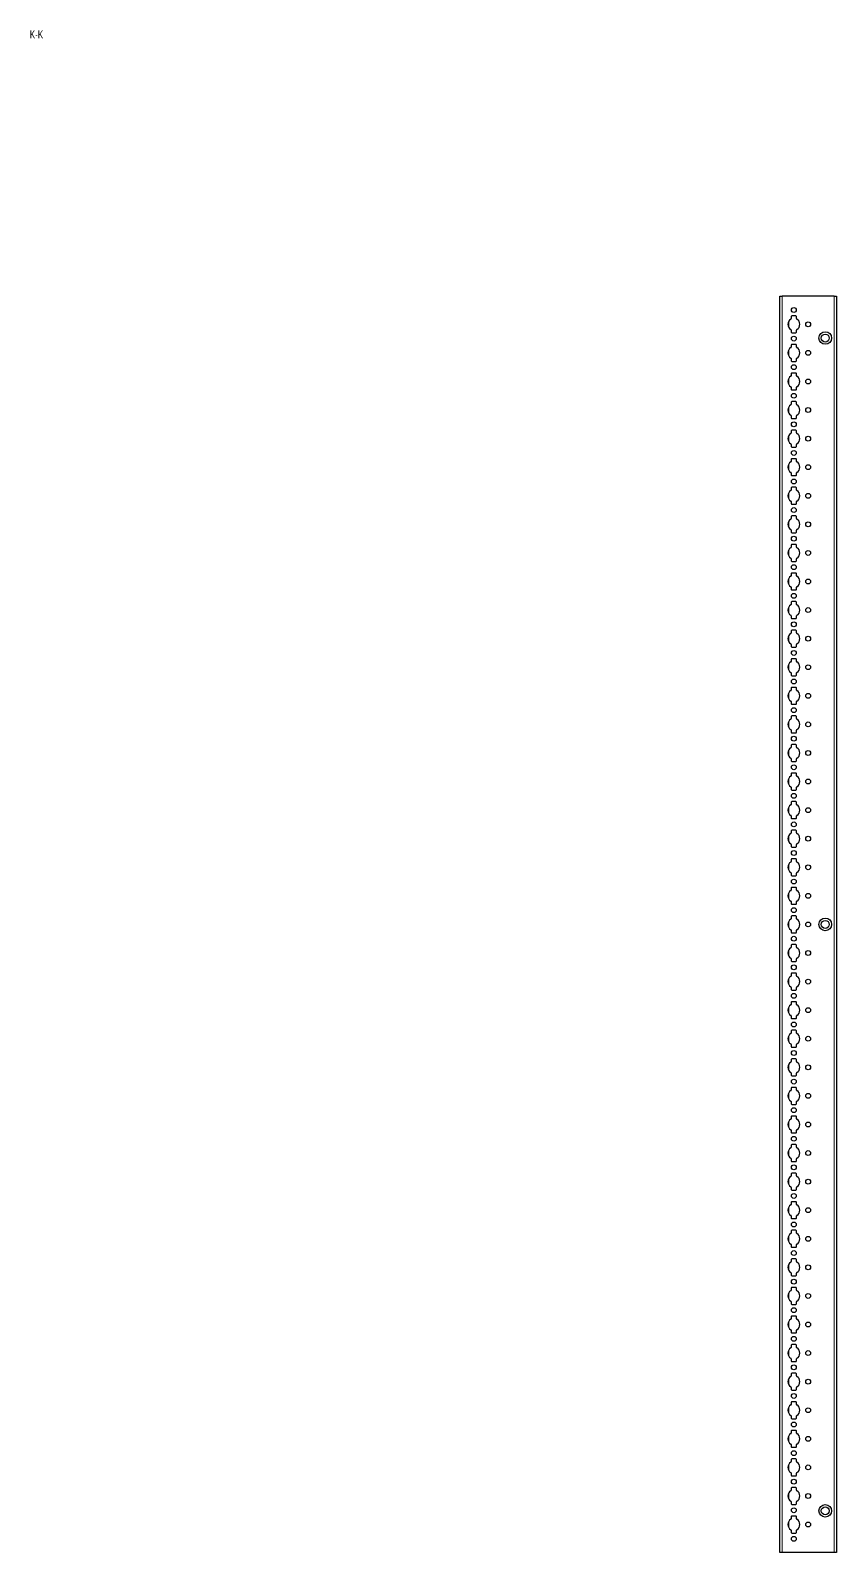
# Model space of a CAD drawing. Header units: millimetres. Extents: x -199 to 4827, y -1847 to 1507.
# Drawn here: x 4122 to 4827, y -852 to 480 of the extents above; entities that cross this region are included whole.
import ezdxf

# ---------------------------------------------------------------- set-up
doc = ezdxf.new("R2010")
doc.units = ezdxf.units.MM
doc.layers.add('FORMAT', color=7, linetype='Continuous')
doc.styles.add('SLDTEXTSTYLE0', font='TXT', dxfattribs={"width": 0.75})

msp = doc.modelspace()

# ---------------------------------------------------------------- linework, layer by layer
at = {"color": 7, "linetype": 'Continuous', "lineweight": 25}
for p, q in [((4777.28, -851.79), (4777.28, 247.21)), ((4777.28, 247.21), (4779.28, 247.21)), ((4824.98, 247.21), (4779.28, 247.21)), ((4824.98, 247.21), (4826.98, 247.21)), ((4826.98, 247.21), (4826.98, -851.79)), ((4787.33, 229.61), (4787.33, 227.73)), ((4791.43, 230.11), (4787.83, 230.11)), ((4791.93, 227.73), (4791.93, 229.61)), ((4787.33, 217.68), (4787.33, 215.81)), ((4787.83, 215.31), (4791.43, 215.31)), ((4791.93, 215.81), (4791.93, 217.68)), ((4787.33, 204.61), (4787.33, 202.73)), ((4791.43, 205.11), (4787.83, 205.11)), ((4791.93, 202.73), (4791.93, 204.61)), ((4787.33, 192.68), (4787.33, 190.81)), ((4787.83, 190.31), (4791.43, 190.31)), ((4791.93, 190.81), (4791.93, 192.68)), ((4787.33, 179.61), (4787.33, 177.73)), ((4791.43, 180.11), (4787.83, 180.11)), ((4791.93, 177.73), (4791.93, 179.61)), ((4787.33, 167.68), (4787.33, 165.81)), ((4787.83, 165.31), (4791.43, 165.31)), ((4791.93, 165.81), (4791.93, 167.68)), ((4787.33, 154.61), (4787.33, 152.73)), ((4791.43, 155.11), (4787.83, 155.11)), ((4791.93, 152.73), (4791.93, 154.61)), ((4787.33, 142.68), (4787.33, 140.81)), ((4787.83, 140.31), (4791.43, 140.31)), ((4791.93, 140.81), (4791.93, 142.68)), ((4787.33, 129.61), (4787.33, 127.73)), ((4791.43, 130.11), (4787.83, 130.11)), ((4791.93, 127.73), (4791.93, 129.61)), ((4787.33, 117.68), (4787.33, 115.81)), ((4787.83, 115.31), (4791.43, 115.31)), ((4791.93, 115.81), (4791.93, 117.68)), ((4787.33, 104.61), (4787.33, 102.73)), ((4791.43, 105.11), (4787.83, 105.11)), ((4791.93, 102.73), (4791.93, 104.61)), ((4787.33, 92.68), (4787.33, 90.81)), ((4787.83, 90.31), (4791.43, 90.31)), ((4791.43, 80.11), (4787.83, 80.11)), ((4791.93, 90.81), (4791.93, 92.68)), ((4787.33, 79.61), (4787.33, 77.73)), ((4787.33, 67.68), (4787.33, 65.81)), ((4791.93, 77.73), (4791.93, 79.61)), ((4791.93, 65.81), (4791.93, 67.68)), ((4787.33, 54.61), (4787.33, 52.73)), ((4787.83, 65.31), (4791.43, 65.31)), ((4791.43, 55.11), (4787.83, 55.11)), ((4791.93, 52.73), (4791.93, 54.61)), ((4787.33, 42.68), (4787.33, 40.81)), ((4787.83, 40.31), (4791.43, 40.31)), ((4791.93, 40.81), (4791.93, 42.68)), ((4787.33, 29.61), (4787.33, 27.73)), ((4791.43, 30.11), (4787.83, 30.11)), ((4791.93, 27.73), (4791.93, 29.61)), ((4787.33, 17.68), (4787.33, 15.81)), ((4787.83, 15.31), (4791.43, 15.31)), ((4791.93, 15.81), (4791.93, 17.68)), ((4787.33, 4.61), (4787.33, 2.73)), ((4791.43, 5.11), (4787.83, 5.11)), ((4791.93, 2.73), (4791.93, 4.61)), ((4787.33, -7.32), (4787.33, -9.19)), ((4787.83, -9.69), (4791.43, -9.69)), ((4791.93, -9.19), (4791.93, -7.32)), ((4787.33, -20.39), (4787.33, -22.27)), ((4791.43, -19.89), (4787.83, -19.89)), ((4791.93, -22.27), (4791.93, -20.39)), ((4787.33, -32.32), (4787.33, -34.19)), ((4787.83, -34.69), (4791.43, -34.69)), ((4791.93, -34.19), (4791.93, -32.32)), ((4787.33, -45.39), (4787.33, -47.27)), ((4791.43, -44.89), (4787.83, -44.89)), ((4791.93, -47.27), (4791.93, -45.39)), ((4787.33, -57.32), (4787.33, -59.19)), ((4787.83, -59.69), (4791.43, -59.69)), ((4791.93, -59.19), (4791.93, -57.32)), ((4787.33, -70.39), (4787.33, -72.27)), ((4791.43, -69.89), (4787.83, -69.89)), ((4791.93, -72.27), (4791.93, -70.39)), ((4787.33, -82.32), (4787.33, -84.19)), ((4787.83, -84.69), (4791.43, -84.69)), ((4791.93, -84.19), (4791.93, -82.32)), ((4787.33, -95.39), (4787.33, -97.27)), ((4791.43, -94.89), (4787.83, -94.89)), ((4791.93, -97.27), (4791.93, -95.39)), ((4787.33, -107.32), (4787.33, -109.19)), ((4787.83, -109.69), (4791.43, -109.69)), ((4791.93, -109.19), (4791.93, -107.32)), ((4787.33, -120.39), (4787.33, -122.27)), ((4787.33, -132.32), (4787.33, -134.19)), ((4791.43, -119.89), (4787.83, -119.89)), ((4791.93, -122.27), (4791.93, -120.39)), ((4791.93, -134.19), (4791.93, -132.32)), ((4787.33, -145.39), (4787.33, -147.27)), ((4787.83, -134.69), (4791.43, -134.69)), ((4791.43, -144.89), (4787.83, -144.89)), ((4791.93, -147.27), (4791.93, -145.39)), ((4787.33, -157.32), (4787.33, -159.19)), ((4787.83, -159.69), (4791.43, -159.69)), ((4791.93, -159.19), (4791.93, -157.32)), ((4787.33, -170.39), (4787.33, -172.27)), ((4791.43, -169.89), (4787.83, -169.89)), ((4791.93, -172.27), (4791.93, -170.39)), ((4787.33, -182.32), (4787.33, -184.19)), ((4787.83, -184.69), (4791.43, -184.69)), ((4791.93, -184.19), (4791.93, -182.32)), ((4787.33, -195.39), (4787.33, -197.27)), ((4791.43, -194.89), (4787.83, -194.89)), ((4791.93, -197.27), (4791.93, -195.39)), ((4787.33, -207.32), (4787.33, -209.19)), ((4787.83, -209.69), (4791.43, -209.69)), ((4791.93, -209.19), (4791.93, -207.32)), ((4787.33, -220.39), (4787.33, -222.27)), ((4791.43, -219.89), (4787.83, -219.89)), ((4791.93, -222.27), (4791.93, -220.39)), ((4787.33, -232.32), (4787.33, -234.19)), ((4787.83, -234.69), (4791.43, -234.69)), ((4791.93, -234.19), (4791.93, -232.32)), ((4787.33, -245.39), (4787.33, -247.27)), ((4791.43, -244.89), (4787.83, -244.89)), ((4791.93, -247.27), (4791.93, -245.39)), ((4787.33, -257.32), (4787.33, -259.19)), ((4787.83, -259.69), (4791.43, -259.69)), ((4791.93, -259.19), (4791.93, -257.32)), ((4787.33, -270.39), (4787.33, -272.27)), ((4791.43, -269.89), (4787.83, -269.89)), ((4791.93, -272.27), (4791.93, -270.39)), ((4787.33, -282.32), (4787.33, -284.19)), ((4787.83, -284.69), (4791.43, -284.69)), ((4791.93, -284.19), (4791.93, -282.32)), ((4787.33, -295.39), (4787.33, -297.27)), ((4791.43, -294.89), (4787.83, -294.89)), ((4791.93, -297.27), (4791.93, -295.39)), ((4787.33, -307.32), (4787.33, -309.19)), ((4787.83, -309.69), (4791.43, -309.69)), ((4791.93, -309.19), (4791.93, -307.32)), ((4787.33, -320.39), (4787.33, -322.27)), ((4787.33, -332.32), (4787.33, -334.19)), ((4791.43, -319.89), (4787.83, -319.89)), ((4791.93, -322.27), (4791.93, -320.39)), ((4791.93, -334.19), (4791.93, -332.32)), ((4787.33, -345.39), (4787.33, -347.27)), ((4787.83, -334.69), (4791.43, -334.69)), ((4791.43, -344.89), (4787.83, -344.89)), ((4791.93, -347.27), (4791.93, -345.39)), ((4787.33, -357.32), (4787.33, -359.19)), ((4791.93, -359.19), (4791.93, -357.32)), ((4787.33, -370.39), (4787.33, -372.27)), ((4787.83, -359.69), (4791.43, -359.69)), ((4791.43, -369.89), (4787.83, -369.89)), ((4791.93, -372.27), (4791.93, -370.39)), ((4787.33, -382.32), (4787.33, -384.19)), ((4787.83, -384.69), (4791.43, -384.69)), ((4791.93, -384.19), (4791.93, -382.32)), ((4787.33, -395.39), (4787.33, -397.27)), ((4791.43, -394.89), (4787.83, -394.89)), ((4791.93, -397.27), (4791.93, -395.39)), ((4787.33, -407.32), (4787.33, -409.19)), ((4787.83, -409.69), (4791.43, -409.69)), ((4791.93, -409.19), (4791.93, -407.32)), ((4787.33, -420.39), (4787.33, -422.27)), ((4791.43, -419.89), (4787.83, -419.89)), ((4791.93, -422.27), (4791.93, -420.39)), ((4787.33, -432.32), (4787.33, -434.19)), ((4787.83, -434.69), (4791.43, -434.69)), ((4791.93, -434.19), (4791.93, -432.32)), ((4787.33, -445.39), (4787.33, -447.27)), ((4791.43, -444.89), (4787.83, -444.89)), ((4791.93, -447.27), (4791.93, -445.39)), ((4787.33, -457.32), (4787.33, -459.19)), ((4787.83, -459.69), (4791.43, -459.69)), ((4791.93, -459.19), (4791.93, -457.32)), ((4787.33, -470.39), (4787.33, -472.27)), ((4791.43, -469.89), (4787.83, -469.89)), ((4791.93, -472.27), (4791.93, -470.39)), ((4787.33, -482.32), (4787.33, -484.19)), ((4787.83, -484.69), (4791.43, -484.69)), ((4791.93, -484.19), (4791.93, -482.32)), ((4787.33, -495.39), (4787.33, -497.27)), ((4791.43, -494.89), (4787.83, -494.89)), ((4791.93, -497.27), (4791.93, -495.39)), ((4787.33, -507.32), (4787.33, -509.19)), ((4787.83, -509.69), (4791.43, -509.69)), ((4791.93, -509.19), (4791.93, -507.32)), ((4787.33, -520.39), (4787.33, -522.27)), ((4787.33, -532.32), (4787.33, -534.19)), ((4791.43, -519.89), (4787.83, -519.89)), ((4791.93, -522.27), (4791.93, -520.39)), ((4791.93, -534.19), (4791.93, -532.32)), ((4787.33, -545.39), (4787.33, -547.27)), ((4787.83, -534.69), (4791.43, -534.69)), ((4791.43, -544.89), (4787.83, -544.89)), ((4791.93, -547.27), (4791.93, -545.39)), ((4787.33, -557.32), (4787.33, -559.19)), ((4791.93, -559.19), (4791.93, -557.32)), ((4787.33, -570.39), (4787.33, -572.27)), ((4787.83, -559.69), (4791.43, -559.69)), ((4791.43, -569.89), (4787.83, -569.89)), ((4791.93, -572.27), (4791.93, -570.39)), ((4787.33, -582.32), (4787.33, -584.19)), ((4787.83, -584.69), (4791.43, -584.69)), ((4791.93, -584.19), (4791.93, -582.32)), ((4787.33, -595.39), (4787.33, -597.27)), ((4791.43, -594.89), (4787.83, -594.89)), ((4791.93, -597.27), (4791.93, -595.39)), ((4787.33, -607.32), (4787.33, -609.19)), ((4787.83, -609.69), (4791.43, -609.69)), ((4791.93, -609.19), (4791.93, -607.32)), ((4787.33, -620.39), (4787.33, -622.27)), ((4791.43, -619.89), (4787.83, -619.89)), ((4791.93, -622.27), (4791.93, -620.39)), ((4787.33, -632.32), (4787.33, -634.19)), ((4787.83, -634.69), (4791.43, -634.69)), ((4791.93, -634.19), (4791.93, -632.32)), ((4787.33, -645.39), (4787.33, -647.27)), ((4791.43, -644.89), (4787.83, -644.89)), ((4791.93, -647.27), (4791.93, -645.39)), ((4787.33, -657.32), (4787.33, -659.19)), ((4787.83, -659.69), (4791.43, -659.69)), ((4791.93, -659.19), (4791.93, -657.32)), ((4787.33, -670.39), (4787.33, -672.27)), ((4791.43, -669.89), (4787.83, -669.89)), ((4791.93, -672.27), (4791.93, -670.39)), ((4787.33, -682.32), (4787.33, -684.19)), ((4787.83, -684.69), (4791.43, -684.69)), ((4791.93, -684.19), (4791.93, -682.32)), ((4787.33, -695.39), (4787.33, -697.27)), ((4791.43, -694.89), (4787.83, -694.89)), ((4791.93, -697.27), (4791.93, -695.39)), ((4787.33, -707.32), (4787.33, -709.19)), ((4787.83, -709.69), (4791.43, -709.69)), ((4791.93, -709.19), (4791.93, -707.32)), ((4787.33, -720.39), (4787.33, -722.27)), ((4787.33, -732.32), (4787.33, -734.19)), ((4791.43, -719.89), (4787.83, -719.89)), ((4791.93, -722.27), (4791.93, -720.39)), ((4791.93, -734.19), (4791.93, -732.32)), ((4787.33, -745.39), (4787.33, -747.27)), ((4787.83, -734.69), (4791.43, -734.69)), ((4791.43, -744.89), (4787.83, -744.89)), ((4791.93, -747.27), (4791.93, -745.39)), ((4787.33, -757.32), (4787.33, -759.19)), ((4791.93, -759.19), (4791.93, -757.32)), ((4787.33, -770.39), (4787.33, -772.27)), ((4787.83, -759.69), (4791.43, -759.69)), ((4791.43, -769.89), (4787.83, -769.89)), ((4791.93, -772.27), (4791.93, -770.39)), ((4787.33, -782.32), (4787.33, -784.19)), ((4787.83, -784.69), (4791.43, -784.69)), ((4791.93, -784.19), (4791.93, -782.32)), ((4787.33, -795.39), (4787.33, -797.27)), ((4791.43, -794.89), (4787.83, -794.89)), ((4791.93, -797.27), (4791.93, -795.39)), ((4787.33, -807.32), (4787.33, -809.19)), ((4787.83, -809.69), (4791.43, -809.69)), ((4791.93, -809.19), (4791.93, -807.32)), ((4787.33, -820.39), (4787.33, -822.27)), ((4791.43, -819.89), (4787.83, -819.89)), ((4791.93, -822.27), (4791.93, -820.39)), ((4787.33, -832.32), (4787.33, -834.19)), ((4787.83, -834.69), (4791.43, -834.69)), ((4791.93, -834.19), (4791.93, -832.32)), ((4779.28, -851.79), (4777.28, -851.79)), ((4824.98, -851.79), (4779.28, -851.79)), ((4826.98, -851.79), (4824.98, -851.79))]:
    msp.add_line(p, q, dxfattribs=at)
at = {"color": 8, "linetype": 'Continuous', "lineweight": 18}
for p, q in [((4779.28, 247.21), (4779.28, -851.79)), ((4824.98, -851.79), (4824.98, 247.21)), ((4785.13, 225.41), (4785.13, 220)), ((4785.13, 200.41), (4785.13, 195)), ((4785.13, 175.41), (4785.13, 170)), ((4785.13, 150.41), (4785.13, 145)), ((4785.13, 125.41), (4785.13, 120)), ((4785.13, 100.41), (4785.13, 95)), ((4785.13, 75.41), (4785.13, 70)), ((4785.13, 50.41), (4785.13, 45)), ((4785.13, 25.41), (4785.13, 20)), ((4785.13, 0.41), (4785.13, -5)), ((4785.13, -24.59), (4785.13, -30)), ((4785.13, -49.59), (4785.13, -55)), ((4785.13, -74.59), (4785.13, -80)), ((4785.13, -99.59), (4785.13, -105)), ((4785.13, -124.59), (4785.13, -130)), ((4785.13, -149.59), (4785.13, -155)), ((4785.13, -174.59), (4785.13, -180)), ((4785.13, -199.59), (4785.13, -205)), ((4785.13, -224.59), (4785.13, -230)), ((4785.13, -249.59), (4785.13, -255)), ((4785.13, -274.59), (4785.13, -280)), ((4785.13, -299.59), (4785.13, -305)), ((4785.13, -324.59), (4785.13, -330)), ((4785.13, -349.59), (4785.13, -355)), ((4785.13, -374.59), (4785.13, -380)), ((4785.13, -399.59), (4785.13, -405)), ((4785.13, -424.59), (4785.13, -430)), ((4785.13, -449.59), (4785.13, -455)), ((4785.13, -474.59), (4785.13, -480)), ((4785.13, -499.59), (4785.13, -505)), ((4785.13, -524.59), (4785.13, -530)), ((4785.13, -549.59), (4785.13, -555)), ((4785.13, -574.59), (4785.13, -580)), ((4785.13, -599.59), (4785.13, -605)), ((4785.13, -624.59), (4785.13, -630)), ((4785.13, -649.59), (4785.13, -655)), ((4785.13, -674.59), (4785.13, -680)), ((4785.13, -699.59), (4785.13, -705)), ((4785.13, -724.59), (4785.13, -730)), ((4785.13, -749.59), (4785.13, -755)), ((4785.13, -774.59), (4785.13, -780)), ((4785.13, -799.59), (4785.13, -805)), ((4785.13, -824.59), (4785.13, -830))]:
    msp.add_line(p, q, dxfattribs=at)
at = {"color": 7, "linetype": 'Continuous', "lineweight": 25}
for centre, radius in [((4789.63, 235.21), 2.12), ((4802.13, 222.71), 2.13), ((4817.13, 210.71), 5.5), ((4817.13, 210.71), 3.5), ((4789.63, 210.21), 2.12), ((4802.13, 197.71), 2.13), ((4789.63, 185.21), 2.12), ((4802.13, 172.71), 2.13), ((4789.63, 160.21), 2.12), ((4802.13, 147.71), 2.13), ((4789.63, 135.21), 2.12), ((4802.13, 122.71), 2.13), ((4789.63, 110.21), 2.12), ((4802.13, 97.71), 2.13), ((4789.63, 85.21), 2.12), ((4802.13, 72.71), 2.12), ((4789.63, 60.21), 2.12), ((4802.13, 47.71), 2.12), ((4789.63, 35.21), 2.12), ((4802.13, 22.71), 2.12), ((4789.63, 10.21), 2.12), ((4789.63, -14.79), 2.12), ((4802.13, -2.29), 2.12), ((4802.13, -27.29), 2.12), ((4789.63, -39.79), 2.12), ((4802.13, -52.29), 2.12), ((4789.63, -64.79), 2.12), ((4802.13, -77.29), 2.12), ((4789.63, -89.79), 2.12), ((4802.13, -102.29), 2.12), ((4789.63, -114.79), 2.12), ((4802.13, -127.29), 2.12), ((4789.63, -139.79), 2.12), ((4802.13, -152.29), 2.12), ((4789.63, -164.79), 2.12), ((4802.13, -177.29), 2.12), ((4789.63, -189.79), 2.12), ((4789.63, -214.79), 2.12), ((4802.13, -202.29), 2.12), ((4802.13, -227.29), 2.12), ((4789.63, -239.79), 2.12), ((4802.13, -252.29), 2.12), ((4789.63, -264.79), 2.12), ((4802.13, -277.29), 2.12), ((4789.63, -289.79), 2.12), ((4802.13, -302.29), 2.12), ((4817.13, -302.29), 5.5), ((4817.13, -302.29), 3.5), ((4789.63, -314.79), 2.12), ((4802.13, -327.29), 2.12), ((4789.63, -339.79), 2.12), ((4802.13, -352.29), 2.12), ((4789.63, -364.79), 2.12), ((4802.13, -377.29), 2.12), ((4789.63, -389.79), 2.12), ((4789.63, -414.79), 2.12), ((4802.13, -402.29), 2.12), ((4802.13, -427.29), 2.12), ((4789.63, -439.79), 2.12), ((4802.13, -452.29), 2.12), ((4789.63, -464.79), 2.12), ((4802.13, -477.29), 2.12), ((4789.63, -489.79), 2.12), ((4802.13, -502.29), 2.12), ((4789.63, -514.79), 2.12), ((4802.13, -527.29), 2.12), ((4789.63, -539.79), 2.12), ((4802.13, -552.29), 2.12), ((4789.63, -564.79), 2.12), ((4802.13, -577.29), 2.12), ((4789.63, -589.79), 2.12), ((4802.13, -602.29), 2.12), ((4789.63, -614.79), 2.12), ((4802.13, -627.29), 2.12), ((4789.63, -639.79), 2.12), ((4802.13, -652.29), 2.12), ((4789.63, -664.79), 2.12), ((4802.13, -677.29), 2.12), ((4789.63, -689.79), 2.12), ((4802.13, -702.29), 2.12), ((4789.63, -714.79), 2.12), ((4802.13, -727.29), 2.12), ((4789.63, -739.79), 2.12), ((4802.13, -752.29), 2.12), ((4789.63, -764.79), 2.12), ((4802.13, -777.29), 2.12), ((4789.63, -789.79), 2.12), ((4802.13, -802.29), 2.12), ((4817.13, -815.29), 5.5), ((4817.13, -815.29), 3.5), ((4789.63, -814.79), 2.12), ((4802.13, -827.29), 2.12), ((4789.63, -839.79), 2.12)]:
    msp.add_circle(centre, radius, dxfattribs=at)
for centre, radius, start, end in [((4789.63, 222.71), 5.25, 119.14074, 240.85926), ((4786.83, 227.73), 0.5, 299.14074, 0), ((4787.83, 229.61), 0.5, 90, 180), ((4791.43, 229.61), 0.5, 360, 90), ((4792.43, 227.73), 0.5, 180, 240.85926), ((4789.63, 222.71), 5.25, 299.14074, 60.85926), ((4786.83, 217.68), 0.5, 0, 60.85926), ((4787.83, 215.81), 0.5, 180, 270), ((4791.43, 215.81), 0.5, 270, 0), ((4792.43, 217.68), 0.5, 119.14074, 180), ((4789.63, 197.71), 5.25, 119.14074, 240.85926), ((4786.83, 202.73), 0.5, 299.14074, 0), ((4787.83, 204.61), 0.5, 90, 180), ((4791.43, 204.61), 0.5, 0, 90), ((4792.43, 202.73), 0.5, 180, 240.85926), ((4789.63, 197.71), 5.25, 299.14074, 60.85926), ((4786.83, 192.68), 0.5, 0, 60.85926), ((4787.83, 190.81), 0.5, 180, 270), ((4791.43, 190.81), 0.5, 270, 0), ((4792.43, 192.68), 0.5, 119.14074, 180), ((4789.63, 172.71), 5.25, 119.14074, 240.85926), ((4786.83, 177.73), 0.5, 299.14074, 0), ((4787.83, 179.61), 0.5, 90, 180), ((4791.43, 179.61), 0.5, 0, 90), ((4792.43, 177.73), 0.5, 180, 240.85926), ((4789.63, 172.71), 5.25, 299.14074, 60.85926), ((4786.83, 167.68), 0.5, 0, 60.85926), ((4787.83, 165.81), 0.5, 180, 270), ((4791.43, 165.81), 0.5, 270, 0), ((4792.43, 167.68), 0.5, 119.14074, 180), ((4789.63, 147.71), 5.25, 119.14074, 240.85926), ((4786.83, 152.73), 0.5, 299.14074, 0), ((4787.83, 154.61), 0.5, 90, 180), ((4791.43, 154.61), 0.5, 0, 90), ((4792.43, 152.73), 0.5, 180, 240.85926), ((4789.63, 147.71), 5.25, 299.14074, 60.85926), ((4786.83, 142.68), 0.5, 0, 60.85926), ((4787.83, 140.81), 0.5, 180, 270), ((4791.43, 140.81), 0.5, 270, 0), ((4792.43, 142.68), 0.5, 119.14074, 180), ((4789.63, 122.71), 5.25, 119.14074, 240.85926), ((4786.83, 127.73), 0.5, 299.14074, 0), ((4787.83, 129.61), 0.5, 90, 180), ((4791.43, 129.61), 0.5, 0, 90), ((4792.43, 127.73), 0.5, 180, 240.85926), ((4789.63, 122.71), 5.25, 299.14074, 60.85926), ((4786.83, 117.68), 0.5, 0, 60.85926), ((4787.83, 115.81), 0.5, 180, 270), ((4791.43, 115.81), 0.5, 270, 0), ((4792.43, 117.68), 0.5, 119.14074, 180), ((4789.63, 97.71), 5.25, 119.14074, 240.85926), ((4786.83, 102.73), 0.5, 299.14074, 0), ((4787.83, 104.61), 0.5, 90, 180), ((4791.43, 104.61), 0.5, 0, 90), ((4792.43, 102.73), 0.5, 180, 240.85926), ((4789.63, 97.71), 5.25, 299.14074, 60.85926), ((4786.83, 92.68), 0.5, 0, 60.85926), ((4787.83, 90.81), 0.5, 180, 270), ((4787.83, 79.61), 0.5, 90, 180), ((4791.43, 90.81), 0.5, 270, 0), ((4791.43, 79.61), 0.5, 0, 90), ((4792.43, 92.68), 0.5, 119.14074, 180), ((4789.63, 72.71), 5.25, 119.14074, 240.85926), ((4786.83, 77.73), 0.5, 299.14074, 0), ((4786.83, 67.68), 0.5, 0, 60.85926), ((4792.43, 77.73), 0.5, 180, 240.85926), ((4792.43, 67.68), 0.5, 119.14074, 180), ((4789.63, 72.71), 5.25, 299.14074, 60.85926), ((4787.83, 65.81), 0.5, 180, 270), ((4787.83, 54.61), 0.5, 90, 180), ((4791.43, 65.81), 0.5, 270, 0), ((4791.43, 54.61), 0.5, 360, 90), ((4789.63, 47.71), 5.25, 119.14074, 240.85926), ((4786.83, 52.73), 0.5, 299.14074, 0), ((4786.83, 42.68), 0.5, 0, 60.85926), ((4787.83, 40.81), 0.5, 180, 270), ((4791.43, 40.81), 0.5, 270, 0), ((4792.43, 52.73), 0.5, 180, 240.85926), ((4792.43, 42.68), 0.5, 119.14074, 180), ((4789.63, 47.71), 5.25, 299.14074, 60.85926), ((4789.63, 22.71), 5.25, 119.14074, 240.85926), ((4786.83, 27.73), 0.5, 299.14074, 0), ((4787.83, 29.61), 0.5, 90, 180), ((4791.43, 29.61), 0.5, 0, 90), ((4792.43, 27.73), 0.5, 180, 240.85926), ((4789.63, 22.71), 5.25, 299.14074, 60.85926), ((4786.83, 17.68), 0.5, 0, 60.85926), ((4787.83, 15.81), 0.5, 180, 270), ((4791.43, 15.81), 0.5, 270, 0), ((4792.43, 17.68), 0.5, 119.14074, 180), ((4789.63, -2.29), 5.25, 119.14074, 240.85926), ((4786.83, 2.73), 0.5, 299.14074, 0), ((4787.83, 4.61), 0.5, 90, 180), ((4791.43, 4.61), 0.5, 0, 90), ((4792.43, 2.73), 0.5, 180, 240.85926), ((4789.63, -2.29), 5.25, 299.14074, 60.85926), ((4786.83, -7.32), 0.5, 0, 60.85926), ((4787.83, -9.19), 0.5, 180, 270), ((4791.43, -9.19), 0.5, 270, 0), ((4792.43, -7.32), 0.5, 119.14074, 180), ((4789.63, -27.29), 5.25, 119.14074, 240.85926), ((4786.83, -22.27), 0.5, 299.14074, 0), ((4787.83, -20.39), 0.5, 90, 180), ((4791.43, -20.39), 0.5, 0, 90), ((4792.43, -22.27), 0.5, 180, 240.85926), ((4789.63, -27.29), 5.25, 299.14074, 60.85926), ((4786.83, -32.32), 0.5, 0, 60.85926), ((4787.83, -34.19), 0.5, 180, 270), ((4791.43, -34.19), 0.5, 270, 0), ((4792.43, -32.32), 0.5, 119.14074, 180), ((4789.63, -52.29), 5.25, 119.14074, 240.85926), ((4786.83, -47.27), 0.5, 299.14074, 0), ((4787.83, -45.39), 0.5, 90, 180), ((4791.43, -45.39), 0.5, 0, 90), ((4792.43, -47.27), 0.5, 180, 240.85926), ((4789.63, -52.29), 5.25, 299.14074, 60.85926), ((4786.83, -57.32), 0.5, 0, 60.85926), ((4787.83, -59.19), 0.5, 180, 270), ((4791.43, -59.19), 0.5, 270, 0), ((4792.43, -57.32), 0.5, 119.14074, 180), ((4789.63, -77.29), 5.25, 119.14074, 240.85926), ((4786.83, -72.27), 0.5, 299.14074, 0), ((4787.83, -70.39), 0.5, 90, 180), ((4791.43, -70.39), 0.5, 0, 90), ((4792.43, -72.27), 0.5, 180, 240.85926), ((4789.63, -77.29), 5.25, 299.14074, 60.85926), ((4786.83, -82.32), 0.5, 0, 60.85926), ((4787.83, -84.19), 0.5, 180, 270), ((4791.43, -84.19), 0.5, 270, 0), ((4792.43, -82.32), 0.5, 119.14074, 180), ((4789.63, -102.29), 5.25, 119.14074, 240.85926), ((4786.83, -97.27), 0.5, 299.14074, 0), ((4787.83, -95.39), 0.5, 90, 180), ((4791.43, -95.39), 0.5, 0, 90), ((4792.43, -97.27), 0.5, 180, 240.85926), ((4789.63, -102.29), 5.25, 299.14074, 60.85926), ((4786.83, -107.32), 0.5, 0, 60.85926), ((4787.83, -109.19), 0.5, 180, 270), ((4791.43, -109.19), 0.5, 270, 0), ((4792.43, -107.32), 0.5, 119.14074, 180), ((4789.63, -127.29), 5.25, 119.14074, 240.85926), ((4786.83, -122.27), 0.5, 299.14074, 0), ((4786.83, -132.32), 0.5, 0, 60.85926), ((4787.83, -120.39), 0.5, 90, 180), ((4791.43, -120.39), 0.5, 0, 90), ((4792.43, -122.27), 0.5, 180, 240.85926), ((4792.43, -132.32), 0.5, 119.14074, 180), ((4789.63, -127.29), 5.25, 299.14074, 60.85926), ((4787.83, -134.19), 0.5, 180, 270), ((4787.83, -145.39), 0.5, 90, 180), ((4791.43, -134.19), 0.5, 270, 0), ((4791.43, -145.39), 0.5, 0, 90), ((4789.63, -152.29), 5.25, 119.14074, 240.85926), ((4786.83, -147.27), 0.5, 299.14074, 0), ((4786.83, -157.32), 0.5, 0, 60.85926), ((4787.83, -159.19), 0.5, 180, 270), ((4791.43, -159.19), 0.5, 270, 0), ((4792.43, -147.27), 0.5, 180, 240.85926), ((4792.43, -157.32), 0.5, 119.14074, 180), ((4789.63, -152.29), 5.25, 299.14074, 60.85926), ((4789.63, -177.29), 5.25, 119.14074, 240.85926), ((4786.83, -172.27), 0.5, 299.14074, 0), ((4787.83, -170.39), 0.5, 90, 180), ((4791.43, -170.39), 0.5, 0, 90), ((4792.43, -172.27), 0.5, 180, 240.85926), ((4789.63, -177.29), 5.25, 299.14074, 60.85926), ((4786.83, -182.32), 0.5, 0, 60.85926), ((4787.83, -184.19), 0.5, 180, 270), ((4791.43, -184.19), 0.5, 270, 0), ((4792.43, -182.32), 0.5, 119.14074, 180), ((4789.63, -202.29), 5.25, 119.14074, 240.85926), ((4786.83, -197.27), 0.5, 299.14074, 0), ((4787.83, -195.39), 0.5, 90, 180), ((4791.43, -195.39), 0.5, 0, 90), ((4792.43, -197.27), 0.5, 180, 240.85926), ((4789.63, -202.29), 5.25, 299.14074, 60.85926), ((4786.83, -207.32), 0.5, 0, 60.85926), ((4787.83, -209.19), 0.5, 180, 270), ((4791.43, -209.19), 0.5, 270, 0), ((4792.43, -207.32), 0.5, 119.14074, 180), ((4789.63, -227.29), 5.25, 119.14074, 240.85926), ((4786.83, -222.27), 0.5, 299.14074, 0), ((4787.83, -220.39), 0.5, 90, 180), ((4791.43, -220.39), 0.5, 0, 90), ((4792.43, -222.27), 0.5, 180, 240.85926), ((4789.63, -227.29), 5.25, 299.14074, 60.85926), ((4786.83, -232.32), 0.5, 0, 60.85926), ((4787.83, -234.19), 0.5, 180, 270), ((4791.43, -234.19), 0.5, 270, 0), ((4792.43, -232.32), 0.5, 119.14074, 180), ((4789.63, -252.29), 5.25, 119.14074, 240.85926), ((4786.83, -247.27), 0.5, 299.14074, 0), ((4787.83, -245.39), 0.5, 90, 180), ((4791.43, -245.39), 0.5, 0, 90), ((4792.43, -247.27), 0.5, 180, 240.85926), ((4789.63, -252.29), 5.25, 299.14074, 60.85926), ((4786.83, -257.32), 0.5, 0, 60.85926), ((4787.83, -259.19), 0.5, 180, 270), ((4791.43, -259.19), 0.5, 270, 0), ((4792.43, -257.32), 0.5, 119.14074, 180), ((4789.63, -277.29), 5.25, 119.14074, 240.85926), ((4786.83, -272.27), 0.5, 299.14074, 0), ((4787.83, -270.39), 0.5, 90, 180), ((4791.43, -270.39), 0.5, 0, 90), ((4792.43, -272.27), 0.5, 180, 240.85926), ((4789.63, -277.29), 5.25, 299.14074, 60.85926), ((4786.83, -282.32), 0.5, 0, 60.85926), ((4787.83, -284.19), 0.5, 180, 270), ((4791.43, -284.19), 0.5, 270, 0), ((4792.43, -282.32), 0.5, 119.14074, 180), ((4789.63, -302.29), 5.25, 119.14074, 240.85926), ((4786.83, -297.27), 0.5, 299.14074, 0), ((4787.83, -295.39), 0.5, 90, 180), ((4791.43, -295.39), 0.5, 0, 90), ((4792.43, -297.27), 0.5, 180, 240.85926), ((4789.63, -302.29), 5.25, 299.14074, 60.85926), ((4786.83, -307.32), 0.5, 0, 60.85926), ((4787.83, -309.19), 0.5, 180, 270), ((4791.43, -309.19), 0.5, 270, 0), ((4792.43, -307.32), 0.5, 119.14074, 180), ((4789.63, -327.29), 5.25, 119.14074, 240.85926), ((4786.83, -322.27), 0.5, 299.14074, 0), ((4786.83, -332.32), 0.5, 0, 60.85926), ((4787.83, -320.39), 0.5, 90, 180), ((4791.43, -320.39), 0.5, 0, 90), ((4792.43, -322.27), 0.5, 180, 240.85926), ((4792.43, -332.32), 0.5, 119.14074, 180), ((4789.63, -327.29), 5.25, 299.14074, 60.85926), ((4787.83, -334.19), 0.5, 180, 270), ((4787.83, -345.39), 0.5, 90, 180), ((4791.43, -334.19), 0.5, 270, 0), ((4791.43, -345.39), 0.5, 0, 90), ((4789.63, -352.29), 5.25, 119.14074, 240.85926), ((4786.83, -347.27), 0.5, 299.14074, 0), ((4786.83, -357.32), 0.5, 0, 60.85926), ((4787.83, -359.19), 0.5, 180, 270), ((4791.43, -359.19), 0.5, 270, 0), ((4792.43, -347.27), 0.5, 180, 240.85926), ((4792.43, -357.32), 0.5, 119.14074, 180), ((4789.63, -352.29), 5.25, 299.14074, 60.85926), ((4789.63, -377.29), 5.25, 119.14074, 240.85926), ((4786.83, -372.27), 0.5, 299.14074, 0), ((4787.83, -370.39), 0.5, 90, 180), ((4791.43, -370.39), 0.5, 0, 90), ((4792.43, -372.27), 0.5, 180, 240.85926), ((4789.63, -377.29), 5.25, 299.14074, 60.85926), ((4786.83, -382.32), 0.5, 0, 60.85926), ((4787.83, -384.19), 0.5, 180, 270), ((4791.43, -384.19), 0.5, 270, 0), ((4792.43, -382.32), 0.5, 119.14074, 180), ((4789.63, -402.29), 5.25, 119.14074, 240.85926), ((4786.83, -397.27), 0.5, 299.14074, 0), ((4787.83, -395.39), 0.5, 90, 180), ((4791.43, -395.39), 0.5, 0, 90), ((4792.43, -397.27), 0.5, 180, 240.85926), ((4789.63, -402.29), 5.25, 299.14074, 60.85926), ((4786.83, -407.32), 0.5, 0, 60.85926), ((4787.83, -409.19), 0.5, 180, 270), ((4791.43, -409.19), 0.5, 270, 0), ((4792.43, -407.32), 0.5, 119.14074, 180), ((4789.63, -427.29), 5.25, 119.14074, 240.85926), ((4786.83, -422.27), 0.5, 299.14074, 0), ((4787.83, -420.39), 0.5, 90, 180), ((4791.43, -420.39), 0.5, 0, 90), ((4792.43, -422.27), 0.5, 180, 240.85926), ((4789.63, -427.29), 5.25, 299.14074, 60.85926), ((4786.83, -432.32), 0.5, 0, 60.85926), ((4787.83, -434.19), 0.5, 180, 270), ((4791.43, -434.19), 0.5, 270, 0), ((4792.43, -432.32), 0.5, 119.14074, 180), ((4789.63, -452.29), 5.25, 119.14074, 240.85926), ((4786.83, -447.27), 0.5, 299.14074, 0), ((4787.83, -445.39), 0.5, 90, 180), ((4791.43, -445.39), 0.5, 0, 90), ((4792.43, -447.27), 0.5, 180, 240.85926), ((4789.63, -452.29), 5.25, 299.14074, 60.85926), ((4786.83, -457.32), 0.5, 0, 60.85926), ((4787.83, -459.19), 0.5, 180, 270), ((4791.43, -459.19), 0.5, 270, 0), ((4792.43, -457.32), 0.5, 119.14074, 180), ((4789.63, -477.29), 5.25, 119.14074, 240.85926), ((4786.83, -472.27), 0.5, 299.14074, 0), ((4787.83, -470.39), 0.5, 90, 180), ((4791.43, -470.39), 0.5, 0, 90), ((4792.43, -472.27), 0.5, 180, 240.85926), ((4789.63, -477.29), 5.25, 299.14074, 60.85926), ((4786.83, -482.32), 0.5, 0, 60.85926), ((4787.83, -484.19), 0.5, 180, 270), ((4791.43, -484.19), 0.5, 270, 0), ((4792.43, -482.32), 0.5, 119.14074, 180), ((4789.63, -502.29), 5.25, 119.14074, 240.85926), ((4786.83, -497.27), 0.5, 299.14074, 0), ((4787.83, -495.39), 0.5, 90, 180), ((4791.43, -495.39), 0.5, 0, 90), ((4792.43, -497.27), 0.5, 180, 240.85926), ((4789.63, -502.29), 5.25, 299.14074, 60.85926), ((4786.83, -507.32), 0.5, 0, 60.85926), ((4787.83, -509.19), 0.5, 180, 270), ((4791.43, -509.19), 0.5, 270, 0), ((4792.43, -507.32), 0.5, 119.14074, 180), ((4789.63, -527.29), 5.25, 119.14074, 240.85926), ((4786.83, -522.27), 0.5, 299.14074, 0), ((4786.83, -532.32), 0.5, 0, 60.85926), ((4787.83, -520.39), 0.5, 90, 180), ((4791.43, -520.39), 0.5, 0, 90), ((4792.43, -522.27), 0.5, 180, 240.85926), ((4792.43, -532.32), 0.5, 119.14074, 180), ((4789.63, -527.29), 5.25, 299.14074, 60.85926), ((4787.83, -534.19), 0.5, 180, 270), ((4787.83, -545.39), 0.5, 90, 180), ((4791.43, -534.19), 0.5, 270, 0), ((4791.43, -545.39), 0.5, 0, 90), ((4789.63, -552.29), 5.25, 119.14074, 240.85926), ((4786.83, -547.27), 0.5, 299.14074, 0), ((4786.83, -557.32), 0.5, 0, 60.85926), ((4787.83, -559.19), 0.5, 180, 270), ((4791.43, -559.19), 0.5, 270, 0), ((4792.43, -547.27), 0.5, 180, 240.85926), ((4792.43, -557.32), 0.5, 119.14074, 180), ((4789.63, -552.29), 5.25, 299.14074, 60.85926), ((4786.83, -572.27), 0.5, 299.14074, 0), ((4787.83, -570.39), 0.5, 90, 180), ((4791.43, -570.39), 0.5, 0, 90), ((4792.43, -572.27), 0.5, 180, 240.85926), ((4789.63, -577.29), 5.25, 119.14074, 240.85926), ((4786.83, -582.32), 0.5, 0, 60.85926), ((4787.83, -584.19), 0.5, 180, 270), ((4791.43, -584.19), 0.5, 270, 0), ((4792.43, -582.32), 0.5, 119.14074, 180), ((4789.63, -577.29), 5.25, 299.14074, 60.85926), ((4789.63, -602.29), 5.25, 119.14074, 240.85926), ((4786.83, -597.27), 0.5, 299.14074, 0), ((4787.83, -595.39), 0.5, 90, 180), ((4791.43, -595.39), 0.5, 0, 90), ((4792.43, -597.27), 0.5, 180, 240.85926), ((4789.63, -602.29), 5.25, 299.14074, 60.85926), ((4786.83, -607.32), 0.5, 0, 60.85926), ((4787.83, -609.19), 0.5, 180, 270), ((4791.43, -609.19), 0.5, 270, 0), ((4792.43, -607.32), 0.5, 119.14074, 180), ((4789.63, -627.29), 5.25, 119.14074, 240.85926), ((4786.83, -622.27), 0.5, 299.14074, 0), ((4787.83, -620.39), 0.5, 90, 180), ((4791.43, -620.39), 0.5, 0, 90), ((4792.43, -622.27), 0.5, 180, 240.85926), ((4789.63, -627.29), 5.25, 299.14074, 60.85926), ((4786.83, -632.32), 0.5, 0, 60.85926), ((4787.83, -634.19), 0.5, 180, 270), ((4791.43, -634.19), 0.5, 270, 0), ((4792.43, -632.32), 0.5, 119.14074, 180), ((4789.63, -652.29), 5.25, 119.14074, 240.85926), ((4786.83, -647.27), 0.5, 299.14074, 0), ((4787.83, -645.39), 0.5, 90, 180), ((4791.43, -645.39), 0.5, 0, 90), ((4792.43, -647.27), 0.5, 180, 240.85926), ((4789.63, -652.29), 5.25, 299.14074, 60.85926), ((4786.83, -657.32), 0.5, 0, 60.85926), ((4787.83, -659.19), 0.5, 180, 270), ((4791.43, -659.19), 0.5, 270, 0), ((4792.43, -657.32), 0.5, 119.14074, 180), ((4789.63, -677.29), 5.25, 119.14074, 240.85926), ((4786.83, -672.27), 0.5, 299.14074, 0), ((4787.83, -670.39), 0.5, 90, 180), ((4791.43, -670.39), 0.5, 0, 90), ((4792.43, -672.27), 0.5, 180, 240.85926), ((4789.63, -677.29), 5.25, 299.14074, 60.85926), ((4786.83, -682.32), 0.5, 0, 60.85926), ((4787.83, -684.19), 0.5, 180, 270), ((4791.43, -684.19), 0.5, 270, 0), ((4792.43, -682.32), 0.5, 119.14074, 180), ((4789.63, -702.29), 5.25, 119.14074, 240.85926), ((4786.83, -697.27), 0.5, 299.14074, 0), ((4787.83, -695.39), 0.5, 90, 180), ((4791.43, -695.39), 0.5, 0, 90), ((4792.43, -697.27), 0.5, 180, 240.85926), ((4789.63, -702.29), 5.25, 299.14074, 60.85926), ((4786.83, -707.32), 0.5, 0, 60.85926), ((4787.83, -709.19), 0.5, 180, 270), ((4791.43, -709.19), 0.5, 270, 0), ((4792.43, -707.32), 0.5, 119.14074, 180), ((4789.63, -727.29), 5.25, 119.14074, 240.85926), ((4786.83, -722.27), 0.5, 299.14074, 0), ((4786.83, -732.32), 0.5, 0, 60.85926), ((4787.83, -720.39), 0.5, 90, 180), ((4791.43, -720.39), 0.5, 0, 90), ((4792.43, -722.27), 0.5, 180, 240.85926), ((4792.43, -732.32), 0.5, 119.14074, 180), ((4789.63, -727.29), 5.25, 299.14074, 60.85926), ((4787.83, -734.19), 0.5, 180, 270), ((4787.83, -745.39), 0.5, 90, 180), ((4791.43, -734.19), 0.5, 270, 0), ((4791.43, -745.39), 0.5, 0, 90), ((4789.63, -752.29), 5.25, 119.14074, 240.85926), ((4786.83, -747.27), 0.5, 299.14074, 0), ((4786.83, -757.32), 0.5, 0, 60.85926), ((4792.43, -747.27), 0.5, 180, 240.85926), ((4792.43, -757.32), 0.5, 119.14074, 180), ((4789.63, -752.29), 5.25, 299.14074, 60.85926), ((4786.83, -772.27), 0.5, 299.14074, 0), ((4787.83, -759.19), 0.5, 180, 270), ((4787.83, -770.39), 0.5, 90, 180), ((4791.43, -759.19), 0.5, 270, 0), ((4791.43, -770.39), 0.5, 0, 90), ((4792.43, -772.27), 0.5, 180, 240.85926), ((4789.63, -777.29), 5.25, 119.14074, 240.85926), ((4786.83, -782.32), 0.5, 0, 60.85926), ((4787.83, -784.19), 0.5, 180, 270), ((4791.43, -784.19), 0.5, 270, 0), ((4792.43, -782.32), 0.5, 119.14074, 180), ((4789.63, -777.29), 5.25, 299.14074, 60.85926), ((4789.63, -802.29), 5.25, 119.14074, 240.85926), ((4786.83, -797.27), 0.5, 299.14074, 0), ((4787.83, -795.39), 0.5, 90, 180), ((4791.43, -795.39), 0.5, 0, 90), ((4792.43, -797.27), 0.5, 180, 240.85926), ((4789.63, -802.29), 5.25, 299.14074, 60.85926), ((4786.83, -807.32), 0.5, 0, 60.85926), ((4787.83, -809.19), 0.5, 180, 270), ((4791.43, -809.19), 0.5, 270, 0), ((4792.43, -807.32), 0.5, 119.14074, 180), ((4789.63, -827.29), 5.25, 119.14074, 240.85926), ((4786.83, -822.27), 0.5, 299.14074, 0), ((4787.83, -820.39), 0.5, 90, 180), ((4791.43, -820.39), 0.5, 0, 90), ((4792.43, -822.27), 0.5, 180, 240.85926), ((4789.63, -827.29), 5.25, 299.14074, 60.85926), ((4786.83, -832.32), 0.5, 0, 60.85926), ((4787.83, -834.19), 0.5, 180, 270), ((4791.43, -834.19), 0.5, 270, 0), ((4792.43, -832.32), 0.5, 119.14074, 180)]:
    msp.add_arc(centre, radius, start, end, dxfattribs=at)

# ---------------------------------------------------------------- texts
at = {"layer": 'FORMAT', "insert": (4127.22, 479.8), "char_height": 7, "attachment_point": 2, "style": 'SLDTEXTSTYLE0'}
msp.add_mtext('K-K', dxfattribs=at)

doc.saveas('drawing.dxf')
